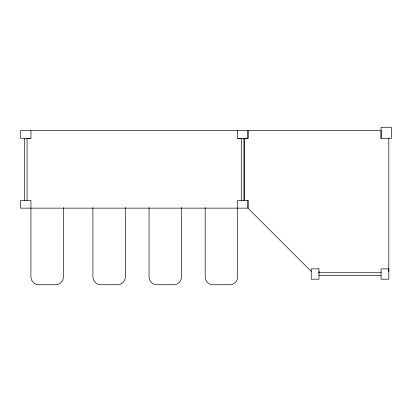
<?xml version="1.0" encoding="UTF-8"?>
<svg xmlns="http://www.w3.org/2000/svg" width="412" height="412" viewBox="0 0 412 412"><rect width="100%" height="100%" fill="white"/><g stroke="black" fill="none" stroke-linecap="round" stroke-linejoin="round"><path stroke-width="0.62" d="M205.197 207.653L205.197 276.988A7.751 7.751 0 0 0 212.953 284.738L229.901 284.738A7.751 7.751 0 0 0 237.652 276.988L237.652 200.387L247.988 200.387L247.988 208.142L311.297 271.446M381.064 138.375L381.064 127.262L391.4 127.262L391.4 138.375L381.064 138.375L381.064 130.619L247.988 130.619L247.988 138.375L244.115 138.375L244.115 200.387L244.115 138.298M388.815 271.446L388.815 138.375M30.936 130.619L237.652 130.619M30.936 138.298L20.6 138.298L20.6 130.542L30.936 130.542L30.936 138.375L27.058 138.375M237.652 138.298L247.988 138.298L247.988 130.542L237.652 130.542L237.652 138.375L241.53 138.375M318.97 272.739L381.064 272.739M318.97 275.324L381.064 275.324M319.048 271.446L319.048 273.11M247.988 200.387L247.988 208.142L20.6 208.142L20.6 200.387L30.936 200.387L30.936 276.988A7.751 7.751 0 0 0 38.687 284.738L55.641 284.738A7.751 7.751 0 0 0 63.391 276.988L63.391 207.653M241.53 138.298L241.53 200.387M181.501 207.653L181.501 276.988A7.751 7.751 0 0 1 173.751 284.738L156.802 284.738A7.751 7.751 0 0 1 149.051 276.988L149.051 207.653M125.361 207.653L125.361 276.988A7.751 7.751 0 0 1 117.611 284.738L100.657 284.738A7.751 7.751 0 0 1 92.906 276.988L92.906 207.653M27.058 138.298L27.058 200.387M24.478 138.298L24.478 200.387M318.97 268.866L311.22 268.866L311.22 279.202L318.97 279.202L318.97 268.866M388.815 268.866L381.064 268.866L381.064 279.202L388.815 279.202L388.815 268.866"/></g></svg>
